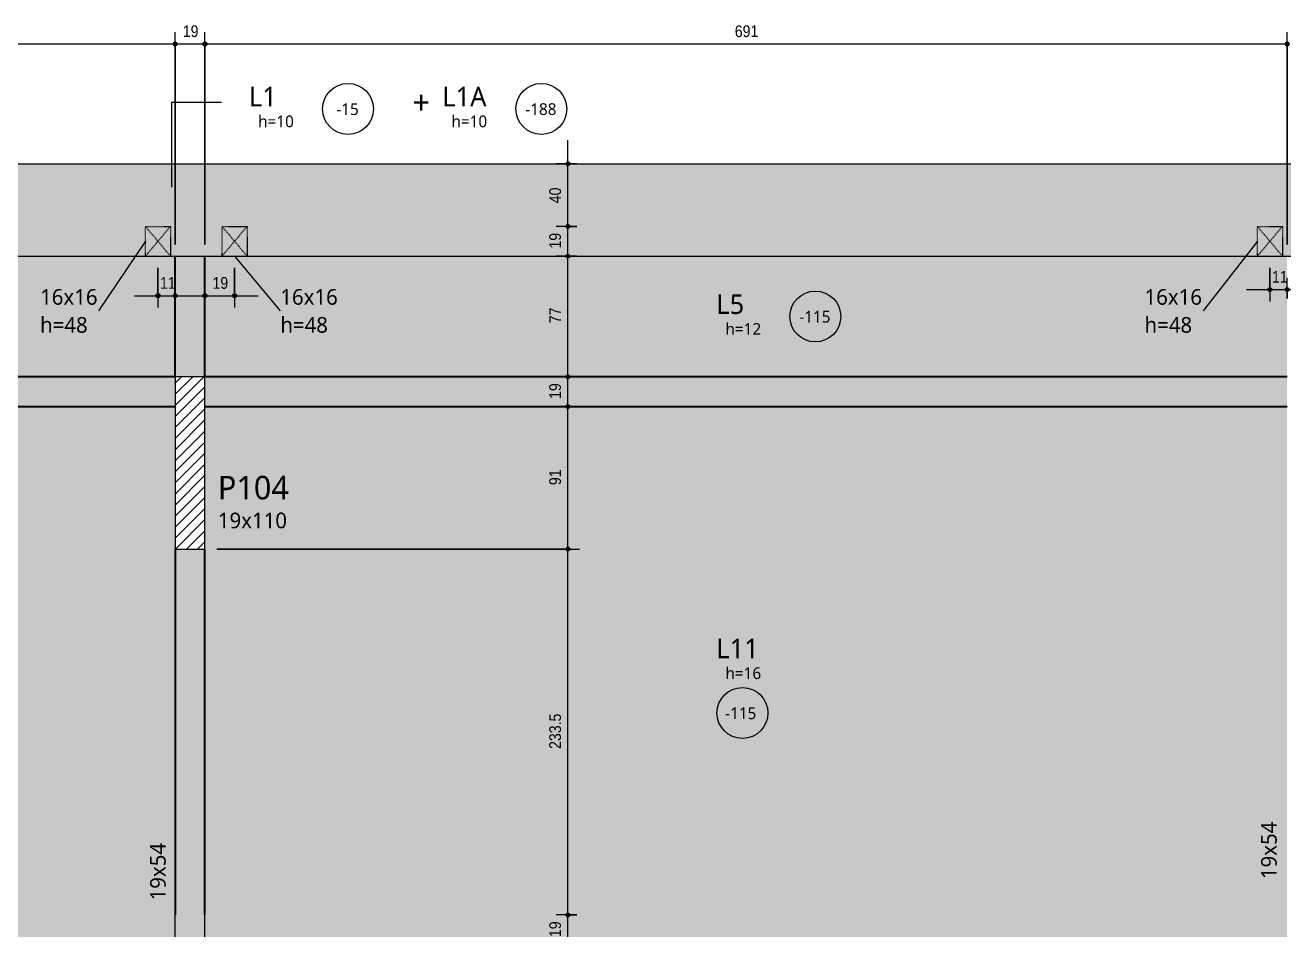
# Model space of a CAD drawing. Header units: centimetres. Extents: x -2136 to 34701, y -1430 to 84208.
# Drawn here: x -282 to 521, y 1070 to 1647 of the extents above; entities that cross this region are included whole.
import ezdxf

# ---------------------------------------------------------------- set-up
doc = ezdxf.new("R2010")
doc.units = ezdxf.units.CM
doc.linetypes.add('Traço', pattern=[0.635, 0.3175, -0.3175])
for name, color, linetype, lineweight in [('A-ANNO-DIMS', 7, 'Continuous', 9), ('A-ANNO-DIMS-50', 7, 'Continuous', 9), ('A-DETL', 7, 'Continuous', 18), ('A-DETL-GENF', 7, 'Continuous', 18), ('A-DETL-THIN', 7, 'Continuous', 18), ('A-FLOR', 7, 'Continuous', 18), ('A-FLOR-IDEN', 7, 'Continuous', 9), ('A-GENM', 7, 'Continuous', 18), ('A-GENM-HDLN', 7, 'Traço', 18), ('A-GENM-IDEN', 7, 'Continuous', 9), ('G-ANNO-TEXT', 7, 'Continuous', 9), ('S-BEAM', 7, 'Continuous', 18), ('S-BEAM-IDEN', 7, 'Continuous', 9), ('S-COLS-IDEN', 7, 'Continuous', 9)]:
    doc.layers.add(name, color=color, linetype=linetype, lineweight=lineweight)
doc.styles.add('Fira Sans_2', font='FiraSans-Regular.ttf', dxfattribs={"width": 0.9, "height": 7.5})
doc.styles.add('Gadugi', font='gadugi.ttf', dxfattribs={"height": 15})
doc.styles.add('Gadugi_1', font='gadugi.ttf', dxfattribs={"height": 10})
doc.styles.add('Gadugi_3', font='gadugi.ttf', dxfattribs={"height": 7.5})
doc.styles.add('Gadugi_4', font='gadugi.ttf', dxfattribs={"height": 12.5})
doc.dimstyles.new('PED_R80_1_5mm_ACIMA_As_ESQ__R00', dxfattribs={"dimscale": 30.48, "dimtxt": 10.229846, "dimasz": 0.328084, "dimexe": 0.246063, "dimexo": 0.246063, "dimgap": 0.049213, "dimtad": 1, "dimdec": 1, "dimrnd": 0.5, "dimdsep": 46, "dimtxsty": 'Fira Sans_2', "dimblk1": 'DOTSMALL', "dimblk2": 'DOTSMALL', "dimsah": 1, "dimcen": 0.09, "dimdle": 0.492126, "dimazin": 0, "dimtfac": 1, "dimtdec": 4, "dimtix": 1, "dimtmove": 0, "dimatfit": 3, "dimfxl": 1, "dimtvp": 1, "dimtolj": 1, "dimtzin": 0, "dimarcsym": 2})
doc.dimstyles.new('PED_R80_1_5mm_ACIMA_As_ESQ__R00_3', dxfattribs={"dimscale": 30.48, "dimtxt": 10.229846, "dimasz": 0.328084, "dimexe": 0.246063, "dimexo": 0.246063, "dimgap": 0.049213, "dimtad": 1, "dimdec": 1, "dimrnd": 0.5, "dimdsep": 46, "dimtxsty": 'Fira Sans_2', "dimblk1": 'DOTSMALL', "dimblk2": 'DOTSMALL', "dimsah": 1, "dimcen": 0.09, "dimdle": 0.492126, "dimazin": 0, "dimtfac": 1, "dimtdec": 4, "dimtix": 1, "dimtmove": 0, "dimatfit": 3, "dimfxl": 1, "dimtvp": 1, "dimtolj": 1, "dimtzin": 0, "dimarcsym": 2})

# ---------------------------------------------------------------- blocks, each defined once
blk = doc.blocks.new('PED_FURO_RETANGULAR_R04_2020 _INSTÂNCIA_ - FURO RET-V1-PL K 100 - FORMA DO 5º PAVIMENTO')
at = {"layer": 'A-GENM-HDLN'}
for p, q in [((-8, 9.5), (8, -9.5)), ((-8, -9.5), (8, 9.5)), ((-8, -9.5), (-8, 9.5)), ((-8, 9.5), (8, 9.5)), ((8, 9.5), (8, -9.5))]:
    blk.add_line(p, q, dxfattribs=at)
blk = doc.blocks.new('PED_TAG_LAJE_R01 - TÍTULO_ESPESSURA_REBAIXO _LADO_-2413119-PL K 100 - FORMA DO 5º PAVIMENTO')
at = {"layer": 'A-FLOR-IDEN'}
blk.add_circle((0.885, 0), 0.325, dxfattribs=at)
blk = doc.blocks.new('PED_TAG_LAJE_R01 - TÍTULO_ESPESSURA_REBAIXO-2413107-PL K 100 - FORMA DO 5º PAVIMENTO')
at = {"layer": 'A-FLOR-IDEN'}
blk.add_circle((-0.046, -0.667), 0.325, dxfattribs=at)
blk = doc.blocks.new('DIMBLOCK108-PL K 100 - FORMA DO 5º PAVIMENTO')
at = {"layer": 'A-ANNO-DIMS-50', "true_color": 0x000032}
h = blk.add_hatch(color=178, dxfattribs=at)
edge = h.paths.add_edge_path(flags=0)
edge.add_arc((64.23, 1079.25), 1.25, 0, 360)
h = blk.add_hatch(color=178, dxfattribs=at)
edge = h.paths.add_edge_path(flags=0)
edge.add_arc((64.23, 1060.25), 1.25, 0, 360)
at = {"layer": 'A-ANNO-DIMS-50', "color": 178, "true_color": 0x000032}
for p, q in [((69.96, 1079.25), (56.73, 1079.25)), ((64.23, 1060.25), (64.23, 1079.25)), ((64.23, 1079.25), (69.96, 1079.25)), ((69.96, 1060.25), (56.73, 1060.25)), ((64.23, 1060.25), (69.96, 1060.25))]:
    blk.add_line(p, q, dxfattribs=at)
for centre in [(64.23, 1079.25), (64.23, 1060.25)]:
    blk.add_circle(centre, 1.25, dxfattribs=at)
at = {"layer": 'A-ANNO-DIMS-50', "color": 0, "insert": (52.34, 1065.09), "char_height": 7.5, "width": 11.1741, "attachment_point": 1, "rotation": 90, "line_spacing_factor": 1.049215, "style": 'Fira Sans_2'}
blk.add_mtext('19', dxfattribs=at)
blk = doc.blocks.new('_DotSmall')
at = {"color": 0, "linetype": 'ByBlock', "const_width": 0.5}
blk.add_lwpolyline([(-0.0625, 0, 1), (0.0625, 0, 1)], format="xyb", close=True, dxfattribs=at)
blk = doc.blocks.new('DIMBLOCK109-PL K 100 - FORMA DO 5º PAVIMENTO')
at = {"layer": 'A-ANNO-DIMS-50', "true_color": 0x000032}
h = blk.add_hatch(color=178, dxfattribs=at)
edge = h.paths.add_edge_path(flags=0)
edge.add_arc((64.23, 1312.75), 1.25, 0, 360)
h = blk.add_hatch(color=178, dxfattribs=at)
edge = h.paths.add_edge_path(flags=0)
edge.add_arc((64.23, 1079.25), 1.25, 0, 360)
at = {"layer": 'A-ANNO-DIMS-50', "color": 178, "true_color": 0x000032}
for p, q in [((-160, 1312.75), (71.73, 1312.75)), ((64.23, 1312.75), (-160, 1312.75)), ((64.23, 1079.25), (64.23, 1312.75)), ((69.96, 1079.25), (56.73, 1079.25)), ((64.23, 1079.25), (69.96, 1079.25))]:
    blk.add_line(p, q, dxfattribs=at)
for centre in [(64.23, 1312.75), (64.23, 1079.25)]:
    blk.add_circle(centre, 1.25, dxfattribs=at)
at = {"layer": 'A-ANNO-DIMS-50', "color": 0, "insert": (52.34, 1185.18), "char_height": 7.5, "width": 25.9681, "attachment_point": 1, "rotation": 90, "line_spacing_factor": 1.049215, "style": 'Fira Sans_2'}
blk.add_mtext('233.5', dxfattribs=at)
blk = doc.blocks.new('DIMBLOCK110-PL K 100 - FORMA DO 5º PAVIMENTO')
at = {"layer": 'A-ANNO-DIMS-50', "true_color": 0x000032}
h = blk.add_hatch(color=178, dxfattribs=at)
edge = h.paths.add_edge_path(flags=0)
edge.add_arc((64.23, 1403.75), 1.25, 0, 360)
h = blk.add_hatch(color=178, dxfattribs=at)
edge = h.paths.add_edge_path(flags=0)
edge.add_arc((64.23, 1312.75), 1.25, 0, 360)
at = {"layer": 'A-ANNO-DIMS-50', "color": 178, "true_color": 0x000032}
for p, q in [((69.96, 1403.75), (56.73, 1403.75)), ((64.23, 1312.75), (64.23, 1403.75)), ((64.23, 1403.75), (69.96, 1403.75)), ((-160, 1312.75), (71.73, 1312.75)), ((64.23, 1312.75), (-160, 1312.75))]:
    blk.add_line(p, q, dxfattribs=at)
for centre in [(64.23, 1403.75), (64.23, 1312.75)]:
    blk.add_circle(centre, 1.25, dxfattribs=at)
at = {"layer": 'A-ANNO-DIMS-50', "color": 0, "insert": (52.34, 1353.59), "char_height": 7.5, "width": 11.1741, "attachment_point": 1, "rotation": 90, "line_spacing_factor": 1.049215, "style": 'Fira Sans_2'}
blk.add_mtext('91', dxfattribs=at)
blk = doc.blocks.new('DIMBLOCK111-PL K 100 - FORMA DO 5º PAVIMENTO')
at = {"layer": 'A-ANNO-DIMS-50', "true_color": 0x000032}
h = blk.add_hatch(color=178, dxfattribs=at)
edge = h.paths.add_edge_path(flags=0)
edge.add_arc((64.23, 1422.75), 1.25, 0, 360)
h = blk.add_hatch(color=178, dxfattribs=at)
edge = h.paths.add_edge_path(flags=0)
edge.add_arc((64.23, 1403.75), 1.25, 0, 360)
at = {"layer": 'A-ANNO-DIMS-50', "color": 178, "true_color": 0x000032}
for p, q in [((69.96, 1422.75), (56.73, 1422.75)), ((64.23, 1403.75), (64.23, 1422.75)), ((64.23, 1422.75), (69.96, 1422.75)), ((69.96, 1403.75), (56.73, 1403.75)), ((64.23, 1403.75), (69.96, 1403.75))]:
    blk.add_line(p, q, dxfattribs=at)
for centre in [(64.23, 1422.75), (64.23, 1403.75)]:
    blk.add_circle(centre, 1.25, dxfattribs=at)
at = {"layer": 'A-ANNO-DIMS-50', "color": 0, "insert": (52.34, 1408.59), "char_height": 7.5, "width": 11.1741, "attachment_point": 1, "rotation": 90, "line_spacing_factor": 1.049215, "style": 'Fira Sans_2'}
blk.add_mtext('19', dxfattribs=at)
blk = doc.blocks.new('DIMBLOCK112-PL K 100 - FORMA DO 5º PAVIMENTO')
at = {"layer": 'A-ANNO-DIMS-50', "true_color": 0x000032}
h = blk.add_hatch(color=178, dxfattribs=at)
edge = h.paths.add_edge_path(flags=0)
edge.add_arc((64.23, 1499.75), 1.25, 0, 360)
h = blk.add_hatch(color=178, dxfattribs=at)
edge = h.paths.add_edge_path(flags=0)
edge.add_arc((64.23, 1422.75), 1.25, 0, 360)
at = {"layer": 'A-ANNO-DIMS-50', "color": 178, "true_color": 0x000032}
for p, q in [((69.96, 1499.75), (56.73, 1499.75)), ((64.23, 1422.75), (64.23, 1499.75)), ((64.23, 1499.75), (69.96, 1499.75)), ((69.96, 1422.75), (56.73, 1422.75)), ((64.23, 1422.75), (69.96, 1422.75))]:
    blk.add_line(p, q, dxfattribs=at)
for centre in [(64.23, 1499.75), (64.23, 1422.75)]:
    blk.add_circle(centre, 1.25, dxfattribs=at)
at = {"layer": 'A-ANNO-DIMS-50', "color": 0, "insert": (52.34, 1456.92), "char_height": 7.5, "width": 10.3872, "attachment_point": 1, "rotation": 90, "line_spacing_factor": 1.049215, "style": 'Fira Sans_2'}
blk.add_mtext('77', dxfattribs=at)
blk = doc.blocks.new('DIMBLOCK113-PL K 100 - FORMA DO 5º PAVIMENTO')
at = {"layer": 'A-ANNO-DIMS-50', "true_color": 0x000032}
h = blk.add_hatch(color=178, dxfattribs=at)
edge = h.paths.add_edge_path(flags=0)
edge.add_arc((64.23, 1518.75), 1.25, 0, 360)
h = blk.add_hatch(color=178, dxfattribs=at)
edge = h.paths.add_edge_path(flags=0)
edge.add_arc((64.23, 1499.75), 1.25, 0, 360)
at = {"layer": 'A-ANNO-DIMS-50', "color": 178, "true_color": 0x000032}
for p, q in [((69.96, 1518.75), (56.73, 1518.75)), ((64.23, 1499.75), (64.23, 1518.75)), ((64.23, 1518.75), (69.96, 1518.75)), ((69.96, 1499.75), (56.73, 1499.75)), ((64.23, 1499.75), (69.96, 1499.75))]:
    blk.add_line(p, q, dxfattribs=at)
for centre in [(64.23, 1518.75), (64.23, 1499.75)]:
    blk.add_circle(centre, 1.25, dxfattribs=at)
at = {"layer": 'A-ANNO-DIMS-50', "color": 0, "insert": (52.34, 1504.59), "char_height": 7.5, "width": 11.1741, "attachment_point": 1, "rotation": 90, "line_spacing_factor": 1.049215, "style": 'Fira Sans_2'}
blk.add_mtext('19', dxfattribs=at)
blk = doc.blocks.new('DIMBLOCK114-PL K 100 - FORMA DO 5º PAVIMENTO')
at = {"layer": 'A-ANNO-DIMS-50', "true_color": 0x000032}
h = blk.add_hatch(color=178, dxfattribs=at)
edge = h.paths.add_edge_path(flags=0)
edge.add_arc((64.23, 1558.75), 1.25, 0, 360)
h = blk.add_hatch(color=178, dxfattribs=at)
edge = h.paths.add_edge_path(flags=0)
edge.add_arc((64.23, 1518.75), 1.25, 0, 360)
at = {"layer": 'A-ANNO-DIMS-50', "color": 178, "true_color": 0x000032}
for p, q in [((64.23, 1518.75), (64.23, 1573.75)), ((69.96, 1558.75), (56.73, 1558.75)), ((64.23, 1558.75), (69.96, 1558.75)), ((69.96, 1518.75), (56.73, 1518.75)), ((64.23, 1518.75), (69.96, 1518.75))]:
    blk.add_line(p, q, dxfattribs=at)
for centre in [(64.23, 1558.75), (64.23, 1518.75)]:
    blk.add_circle(centre, 1.25, dxfattribs=at)
at = {"layer": 'A-ANNO-DIMS-50', "color": 0, "insert": (52.34, 1533.5), "char_height": 7.5, "width": 12.5906, "attachment_point": 1, "rotation": 90, "line_spacing_factor": 1.049215, "style": 'Fira Sans_2'}
blk.add_mtext('40', dxfattribs=at)
blk = doc.blocks.new('DIMBLOCK445-PL K 100 - FORMA DO 5º PAVIMENTO')
at = {"layer": 'A-ANNO-DIMS-50', "true_color": 0x000032}
h = blk.add_hatch(color=178, dxfattribs=at)
edge = h.paths.add_edge_path(flags=0)
edge.add_arc((-1006.5, 1635.18), 1.25, 0, 360)
h = blk.add_hatch(color=178, dxfattribs=at)
edge = h.paths.add_edge_path(flags=0)
edge.add_arc((-186.5, 1635.18), 1.25, 0, 360)
at = {"layer": 'A-ANNO-DIMS-50', "color": 178, "true_color": 0x000032}
for p, q in [((-1006.5, 1629.45), (-1006.5, 1642.68)), ((-186.5, 1507.25), (-186.5, 1642.68)), ((-1006.5, 1635.18), (-186.5, 1635.18)), ((-1006.5, 1635.18), (-1006.5, 1629.45)), ((-186.5, 1635.18), (-186.5, 1507.25))]:
    blk.add_line(p, q, dxfattribs=at)
for centre in [(-1006.5, 1635.18), (-186.5, 1635.18)]:
    blk.add_circle(centre, 1.25, dxfattribs=at)
at = {"layer": 'A-ANNO-DIMS-50', "color": 0, "insert": (-604.17, 1647.07), "char_height": 7.5, "width": 18.4137, "attachment_point": 1, "line_spacing_factor": 1.049215, "style": 'Fira Sans_2'}
blk.add_mtext('820', dxfattribs=at)
blk = doc.blocks.new('DIMBLOCK446-PL K 100 - FORMA DO 5º PAVIMENTO')
at = {"layer": 'A-ANNO-DIMS-50', "true_color": 0x000032}
h = blk.add_hatch(color=178, dxfattribs=at)
edge = h.paths.add_edge_path(flags=0)
edge.add_arc((-186.5, 1635.18), 1.25, 0, 360)
h = blk.add_hatch(color=178, dxfattribs=at)
edge = h.paths.add_edge_path(flags=0)
edge.add_arc((-167.5, 1635.18), 1.25, 0, 360)
at = {"layer": 'A-ANNO-DIMS-50', "color": 178, "true_color": 0x000032}
for p, q in [((-186.5, 1507.25), (-186.5, 1642.68)), ((-167.5, 1507.25), (-167.5, 1642.68)), ((-186.5, 1635.18), (-167.5, 1635.18)), ((-186.5, 1635.18), (-186.5, 1507.25)), ((-167.5, 1635.18), (-167.5, 1507.25))]:
    blk.add_line(p, q, dxfattribs=at)
for centre in [(-186.5, 1635.18), (-167.5, 1635.18)]:
    blk.add_circle(centre, 1.25, dxfattribs=at)
at = {"layer": 'A-ANNO-DIMS-50', "color": 0, "insert": (-181.66, 1647.07), "char_height": 7.5, "width": 11.1741, "attachment_point": 1, "line_spacing_factor": 1.049215, "style": 'Fira Sans_2'}
blk.add_mtext('19', dxfattribs=at)
blk = doc.blocks.new('DIMBLOCK447-PL K 100 - FORMA DO 5º PAVIMENTO')
at = {"layer": 'A-ANNO-DIMS-50', "true_color": 0x000032}
h = blk.add_hatch(color=178, dxfattribs=at)
edge = h.paths.add_edge_path(flags=0)
edge.add_arc((-167.5, 1635.18), 1.25, 0, 360)
h = blk.add_hatch(color=178, dxfattribs=at)
edge = h.paths.add_edge_path(flags=0)
edge.add_arc((523.5, 1635.18), 1.25, 0, 360)
at = {"layer": 'A-ANNO-DIMS-50', "color": 178, "true_color": 0x000032}
for p, q in [((-167.5, 1507.25), (-167.5, 1642.68)), ((523.5, 1507.25), (523.5, 1642.68)), ((-167.5, 1635.18), (523.5, 1635.18)), ((-167.5, 1635.18), (-167.5, 1507.25)), ((523.5, 1635.18), (523.5, 1507.25))]:
    blk.add_line(p, q, dxfattribs=at)
for centre in [(-167.5, 1635.18), (523.5, 1635.18)]:
    blk.add_circle(centre, 1.25, dxfattribs=at)
at = {"layer": 'A-ANNO-DIMS-50', "color": 0, "insert": (170.79, 1647.07), "char_height": 7.5, "width": 17.312, "attachment_point": 1, "line_spacing_factor": 1.049215, "style": 'Fira Sans_2'}
blk.add_mtext('691', dxfattribs=at)
blk = doc.blocks.new('DIMBLOCK461-PL K 100 - FORMA DO 5º PAVIMENTO')
at = {"layer": 'A-ANNO-DIMS-50', "true_color": 0x000032}
h = blk.add_hatch(color=178, dxfattribs=at)
edge = h.paths.add_edge_path(flags=0)
edge.add_arc((-197.5, 1474.52), 1.25, 0, 360)
h = blk.add_hatch(color=178, dxfattribs=at)
edge = h.paths.add_edge_path(flags=0)
edge.add_arc((-186.5, 1474.52), 1.25, 0, 360)
at = {"layer": 'A-ANNO-DIMS-50', "color": 178, "true_color": 0x000032}
for p, q in [((-197.5, 1492.25), (-197.5, 1467.02)), ((-197.5, 1474.52), (-197.5, 1492.25)), ((-186.5, 1468.79), (-186.5, 1482.02)), ((-212.5, 1474.52), (-171.5, 1474.52)), ((-186.5, 1474.52), (-186.5, 1468.79))]:
    blk.add_line(p, q, dxfattribs=at)
for centre in [(-197.5, 1474.52), (-186.5, 1474.52)]:
    blk.add_circle(centre, 1.25, dxfattribs=at)
at = {"layer": 'A-ANNO-DIMS-50', "color": 0, "insert": (-196.2, 1486.41), "char_height": 7.5, "width": 10.0725, "attachment_point": 1, "line_spacing_factor": 1.049215, "style": 'Fira Sans_2'}
blk.add_mtext('11', dxfattribs=at)
blk = doc.blocks.new('DIMBLOCK462-PL K 100 - FORMA DO 5º PAVIMENTO')
at = {"layer": 'A-ANNO-DIMS-50', "true_color": 0x000032}
h = blk.add_hatch(color=178, dxfattribs=at)
edge = h.paths.add_edge_path(flags=0)
edge.add_arc((-167.5, 1474.52), 1.25, 0, 360)
h = blk.add_hatch(color=178, dxfattribs=at)
edge = h.paths.add_edge_path(flags=0)
edge.add_arc((-148.59, 1474.52), 1.25, 0, 360)
at = {"layer": 'A-ANNO-DIMS-50', "color": 178, "true_color": 0x000032}
for p, q in [((-148.59, 1492.25), (-148.59, 1467.02)), ((-148.59, 1474.52), (-148.59, 1492.25)), ((-167.5, 1468.79), (-167.5, 1482.02)), ((-182.5, 1474.52), (-133.59, 1474.52)), ((-167.5, 1474.52), (-167.5, 1468.79))]:
    blk.add_line(p, q, dxfattribs=at)
for centre in [(-167.5, 1474.52), (-148.59, 1474.52)]:
    blk.add_circle(centre, 1.25, dxfattribs=at)
at = {"layer": 'A-ANNO-DIMS-50', "color": 0, "insert": (-162.7, 1486.41), "char_height": 7.5, "width": 11.1741, "attachment_point": 1, "line_spacing_factor": 1.049215, "style": 'Fira Sans_2'}
blk.add_mtext('19', dxfattribs=at)
blk = doc.blocks.new('DIMBLOCK463-PL K 100 - FORMA DO 5º PAVIMENTO')
at = {"layer": 'A-ANNO-DIMS-50', "true_color": 0x000032}
h = blk.add_hatch(color=178, dxfattribs=at)
edge = h.paths.add_edge_path(flags=0)
edge.add_arc((512.5, 1478.41), 1.25, 0, 360)
h = blk.add_hatch(color=178, dxfattribs=at)
edge = h.paths.add_edge_path(flags=0)
edge.add_arc((523.5, 1478.41), 1.25, 0, 360)
at = {"layer": 'A-ANNO-DIMS-50', "color": 178, "true_color": 0x000032}
for p, q in [((512.5, 1492.25), (512.5, 1470.91)), ((512.5, 1478.41), (512.5, 1492.25)), ((523.5, 1472.68), (523.5, 1485.91)), ((497.5, 1478.41), (538.5, 1478.41)), ((523.5, 1478.41), (523.5, 1472.68))]:
    blk.add_line(p, q, dxfattribs=at)
for centre in [(512.5, 1478.41), (523.5, 1478.41)]:
    blk.add_circle(centre, 1.25, dxfattribs=at)
at = {"layer": 'A-ANNO-DIMS-50', "color": 0, "insert": (513.8, 1490.3), "char_height": 7.5, "width": 10.0725, "attachment_point": 1, "line_spacing_factor": 1.049215, "style": 'Fira Sans_2'}
blk.add_mtext('11', dxfattribs=at)

msp = doc.modelspace()

# ---------------------------------------------------------------- hatches: boundary and pattern name
at = {"layer": 'A-DETL-GENF', "true_color": 0x808080}
h = msp.add_hatch(dxfattribs=at)
h.set_pattern_fill('FP_1', color=8, style=0, pattern_type=2)
h.set_pattern_definition([(45, (0, 0), (-3.535534, 3.535534), [])])
h.paths.add_polyline_path([(-167.5, 1312.75), (-167.5, 1422.75), (-186.5, 1422.75), (-186.5, 1312.75)], flags=0)
at = {"layer": 'A-FLOR', "true_color": 0xe6b8b7}
msp.add_hatch(color=9, dxfattribs=at).paths.add_polyline_path([(1807.5, 1518.75), (1943.5, 1518.75), (1943.5, 1558.75), (-1961.5, 1558.75), (-1961.5, 1518.75), (871.39, 1518.75)], flags=0)
at = {"layer": 'A-FLOR', "true_color": 0xccffcc}
for points in [[(-522.5, 1422.75), (-186.5, 1422.75), (-186.5, 1499.75), (-522.5, 1499.75)], [(523.5, 1422.75), (523.5, 1499.75), (-167.5, 1499.75), (-167.5, 1422.75), (50.77, 1422.75)], [(-520.45, 1079.25), (-186.5, 1079.25), (-186.5, 1403.75), (-522.5, 1403.75), (-522.5, 1080.97), (-521.47, 1080.11)], [(50.77, 1079.25), (523.5, 1079.25), (523.5, 1403.75), (-167.5, 1403.75), (-167.5, 1079.25)]]:
    msp.add_hatch(color=254, dxfattribs=at).paths.add_polyline_path(points, flags=0)
at = {"layer": 'S-BEAM', "true_color": 0x00bcb8}
msp.add_hatch(color=132, dxfattribs=at).paths.add_polyline_path([(-1180.15, 1499.75), (1807.5, 1499.75), (1807.5, 1518.75), (-1806.5, 1518.75), (-1806.5, 1499.75), (-1282.73, 1499.75)], flags=0)
at = {"layer": 'S-BEAM', "true_color": 0xccffcc}
for points in [[(-167.5, 1422.75), (-167.5, 1499.75), (-186.5, 1499.75), (-186.5, 1422.75)], [(-186.5, 1403.75), (-186.5, 1422.75), (-522.5, 1422.75), (-522.5, 1403.75)], [(50.77, 1403.75), (523.5, 1403.75), (523.5, 1422.75), (-167.5, 1422.75), (-167.5, 1403.75)], [(-167.5, 1079.25), (-167.5, 1312.75), (-186.5, 1312.75), (-186.5, 1079.25)]]:
    msp.add_hatch(color=254, dxfattribs=at).paths.add_polyline_path(points, flags=0)
at = {"layer": 'S-BEAM', "true_color": 0xffccff}
h = msp.add_hatch(color=7, dxfattribs=at)
h.paths.add_polyline_path([(-492.94, 1060.25), (-186.5, 1060.25), (-186.5, 1079.25), (-520.63, 1079.25), (-512.26, 1071.79), (-502.13, 1061.09), (-501.46, 1060.25)], flags=0)
h.paths.add_polyline_path([(-167.5, 1060.25), (523.5, 1060.25), (523.5, 1079.25), (-167.5, 1079.25)], flags=0)
at = {"layer": 'S-BEAM', "true_color": 0xfcd5b4}
msp.add_hatch(color=254, dxfattribs=at).paths.add_polyline_path([(-167.5, 1002.75), (-167.5, 1079.25), (-186.5, 1079.25), (-186.5, 1002.75)], flags=0)

# ---------------------------------------------------------------- linework, layer by layer
at = {"layer": 'A-DETL'}
for p, q in [((-156.96, 1597.77), (-188.96, 1597.77)), ((-188.96, 1597.77), (-188.96, 1543.77))]:
    msp.add_line(p, q, dxfattribs=at)
at = {"layer": 'A-DETL-THIN'}
for p, q in [((-186.5, 1422.75), (-186.5, 1312.75)), ((-167.5, 1422.75), (-186.5, 1422.75)), ((-167.5, 1312.75), (-167.5, 1422.75)), ((-186.5, 1312.75), (-167.5, 1312.75))]:
    msp.add_line(p, q, dxfattribs=at)
at = {"layer": 'A-FLOR'}
msp.add_line((-1961.5, 1558.75), (1943.5, 1558.75), dxfattribs=at)
at = {"layer": 'A-GENM-IDEN'}
for p, q in [((-205.5, 1509.25), (-235.37, 1464.92)), ((504.5, 1509.25), (469.83, 1464.92)), ((-148.59, 1499.75), (-119.37, 1464.92))]:
    msp.add_line(p, q, dxfattribs=at)
at = {"layer": 'S-BEAM'}
for p, q in [((-1806.5, 1499.75), (1807.5, 1499.75)), ((-186.5, 1002.75), (-186.5, 1079.25)), ((-167.5, 1002.75), (-167.5, 1079.25))]:
    msp.add_line(p, q, dxfattribs=at)
at = {"layer": 'S-BEAM', "lineweight": 25}
for p, q in [((-186.5, 1422.75), (-186.5, 1499.75)), ((-167.5, 1422.75), (-167.5, 1499.75)), ((-186.5, 1422.75), (-522.5, 1422.75)), ((523.5, 1422.75), (-167.5, 1422.75)), ((-522.5, 1403.75), (-186.5, 1403.75)), ((-167.5, 1403.75), (523.5, 1403.75)), ((-186.5, 1312.75), (-186.5, 1079.25)), ((-167.5, 1079.25), (-167.5, 1312.75))]:
    msp.add_line(p, q, dxfattribs=at)

# ---------------------------------------------------------------- block references
at = {"layer": 'A-FLOR-IDEN', "xscale": 49.99999999999998, "yscale": 49.99999999999998, "zscale": 49.99999999999998}
for name, p in [('PED_TAG_LAJE_R01 - TÍTULO_ESPESSURA_REBAIXO _LADO_-2413119-PL K 100 - FORMA DO 5º PAVIMENTO', (-120.4, 1593.73)), ('PED_TAG_LAJE_R01 - TÍTULO_ESPESSURA_REBAIXO _LADO_-2413119-PL K 100 - FORMA DO 5º PAVIMENTO', (3.04, 1593.73)), ('PED_TAG_LAJE_R01 - TÍTULO_ESPESSURA_REBAIXO _LADO_-2413119-PL K 100 - FORMA DO 5º PAVIMENTO', (178, 1461.25)), ('PED_TAG_LAJE_R01 - TÍTULO_ESPESSURA_REBAIXO-2413107-PL K 100 - FORMA DO 5º PAVIMENTO', (178, 1241.5))]:
    msp.add_blockref(name, p, dxfattribs=at)
at = {"layer": 'A-GENM', "linetype": 'Traço'}
for p in [(-197.5, 1509.25), (-148.59, 1509.25), (512.5, 1509.25)]:
    msp.add_blockref('PED_FURO_RETANGULAR_R04_2020 _INSTÂNCIA_ - FURO RET-V1-PL K 100 - FORMA DO 5º PAVIMENTO', p, dxfattribs=at)

# ---------------------------------------------------------------- texts
at = {"layer": 'A-FLOR-IDEN', "attachment_point": 1}
for s, insert, char_height, width, style in [('L1', (-139.43, 1607.83), 12.5, 21.6456, 'Gadugi_4'), ('L1A', (-15.98, 1607.83), 12.5, 35.2742, 'Gadugi_4'), ('-15', (-83.6, 1597.34), 7.5, 18.8397, 'Gadugi_3'), ('-188', (37.04, 1597.34), 7.5, 25.654, 'Gadugi_3'), ('h=10', (-133.53, 1589.54), 7.5, 29.6624, 'Gadugi_3'), ('h=10', (-10.09, 1589.54), 7.5, 29.6624, 'Gadugi_3'), ('L5', (158.98, 1475.34), 12.5, 21.6456, 'Gadugi_4'), ('-115', (212, 1464.85), 7.5, 25.654, 'Gadugi_3'), ('h=12', (164.87, 1457.05), 7.5, 29.6624, 'Gadugi_3'), ('L11', (158.98, 1255.59), 12.5, 33.27, 'Gadugi_4'), ('h=16', (164.87, 1237.3), 7.5, 29.6624, 'Gadugi_3'), ('-115', (164.66, 1211.74), 7.5, 25.654, 'Gadugi_3')]:
    msp.add_mtext(s, dxfattribs=dict(at, insert=insert, char_height=char_height, width=width, style=style))
at = {"layer": 'A-GENM-IDEN', "char_height": 10, "attachment_point": 1, "style": 'Gadugi_1'}
for s, insert, width in [('16x16', (-272.77, 1478.74), 44.8945), ('16x16', (-119.37, 1478.74), 44.8945), ('16x16', (432.43, 1478.74), 44.8945), ('h=48', (-272.77, 1460.88), 39.6835), ('h=48', (-119.37, 1460.88), 39.6835), ('h=48', (432.43, 1460.88), 39.6835)]:
    msp.add_mtext(s, dxfattribs=dict(at, insert=insert, width=width))
at = {"layer": 'G-ANNO-TEXT', "insert": (-35.02, 1605.32), "char_height": 15, "width": 17.6371, "attachment_point": 1, "style": 'Gadugi'}
msp.add_mtext('+', dxfattribs=at)
at = {"layer": 'S-BEAM-IDEN', "char_height": 10, "width": 44.8945, "attachment_point": 1, "rotation": 90, "style": 'Gadugi_1'}
for insert in [(506.81, 1102.1), (-202.56, 1088.51)]:
    msp.add_mtext('19x54', dxfattribs=dict(at, insert=insert))
at = {"layer": 'S-COLS-IDEN', "attachment_point": 1}
for s, insert, char_height, width, style in [('P104', (-159.26, 1359.51), 15, 56.519, 'Gadugi'), ('19x110', (-159.26, 1336.05), 10, 54.1139, 'Gadugi_1')]:
    msp.add_mtext(s, dxfattribs=dict(at, insert=insert, char_height=char_height, width=width, style=style))

# ---------------------------------------------------------------- dimensions: what is measured, and where the dimension line sits
at = {"layer": 'A-ANNO-DIMS', "color": 178, "true_color": 0x000032}
for base, p1, p2, override, picture, middle in [((-186.5, 1635.18), (-1006.5, 1636.95), (-186.5, 1499.75), {"dimpost": '<>', "dimfxl": 831.398677}, 'DIMBLOCK445-PL K 100 - FORMA DO 5º PAVIMENTO', (-596.5, 1640.5)), ((-167.5, 1635.18), (-186.5, 1499.75), (-167.5, 1499.75), {"dimpost": '<>', "dimfxl": 19}, 'DIMBLOCK446-PL K 100 - FORMA DO 5º PAVIMENTO', (-177, 1640.55)), ((523.5, 1635.18), (-167.5, 1499.75), (523.5, 1499.75), {"dimpost": '<>', "dimfxl": 691}, 'DIMBLOCK447-PL K 100 - FORMA DO 5º PAVIMENTO', (178, 1640.55)), ((-186.5, 1474.52), (-197.5, 1499.75), (-186.5, 1476.29), {"dimpost": '<>', "dimfxl": 25.909881}, 'DIMBLOCK461-PL K 100 - FORMA DO 5º PAVIMENTO', (-192, 1479.77)), ((-148.59, 1474.52), (-167.5, 1476.29), (-148.59, 1499.75), {"dimpost": '<>', "dimfxl": 30.129979}, 'DIMBLOCK462-PL K 100 - FORMA DO 5º PAVIMENTO', (-158.05, 1479.89)), ((523.5, 1478.41), (512.5, 1499.75), (523.5, 1480.18), {"dimpost": '<>', "dimfxl": 22.44838}, 'DIMBLOCK463-PL K 100 - FORMA DO 5º PAVIMENTO', (518, 1483.66))]:
    dim = msp.add_linear_dim(base=base, p1=p1, p2=p2, dimstyle='PED_R80_1_5mm_ACIMA_As_ESQ__R00_3', override=override, dxfattribs=at)
    dim.commit()
    dim.dimension.update_dxf_attribs({"geometry": picture, "text_midpoint": middle})
for base, p1, p2, override, picture, middle in [((64.23, 1558.75), (62.46, 1518.75), (62.46, 1558.75), {"dimpost": '<>', "dimfxl": 40}, 'DIMBLOCK114-PL K 100 - FORMA DO 5º PAVIMENTO', (58.91, 1538.75)), ((64.23, 1518.75), (62.46, 1499.75), (62.46, 1518.75), {"dimpost": '<>', "dimfxl": 19}, 'DIMBLOCK113-PL K 100 - FORMA DO 5º PAVIMENTO', (58.86, 1509.25)), ((64.23, 1499.75), (62.46, 1422.75), (62.46, 1499.75), {"dimpost": '<>', "dimfxl": 77}, 'DIMBLOCK112-PL K 100 - FORMA DO 5º PAVIMENTO', (58.92, 1461.25)), ((64.23, 1422.75), (62.46, 1403.75), (62.46, 1422.75), {"dimpost": '<>', "dimfxl": 19}, 'DIMBLOCK111-PL K 100 - FORMA DO 5º PAVIMENTO', (58.86, 1413.25)), ((64.23, 1403.75), (-167.5, 1312.75), (62.46, 1403.75), {"dimpost": '<>', "dimfxl": 247.308837}, 'DIMBLOCK110-PL K 100 - FORMA DO 5º PAVIMENTO', (58.86, 1358.25)), ((64.23, 1312.75), (62.46, 1079.25), (-167.5, 1312.75), {"dimpost": '<>', "dimfxl": 327.723833}, 'DIMBLOCK109-PL K 100 - FORMA DO 5º PAVIMENTO', (58.91, 1196)), ((64.23, 1079.25), (62.46, 1060.25), (62.46, 1079.25), {"dimpost": '<>', "dimfxl": 19}, 'DIMBLOCK108-PL K 100 - FORMA DO 5º PAVIMENTO', (58.86, 1069.75))]:
    dim = msp.add_linear_dim(base=base, p1=p1, p2=p2, angle=90, dimstyle='PED_R80_1_5mm_ACIMA_As_ESQ__R00', override=override, dxfattribs=at)
    dim.commit()
    dim.dimension.update_dxf_attribs({"geometry": picture, "text_midpoint": middle})

doc.saveas('drawing.dxf')
